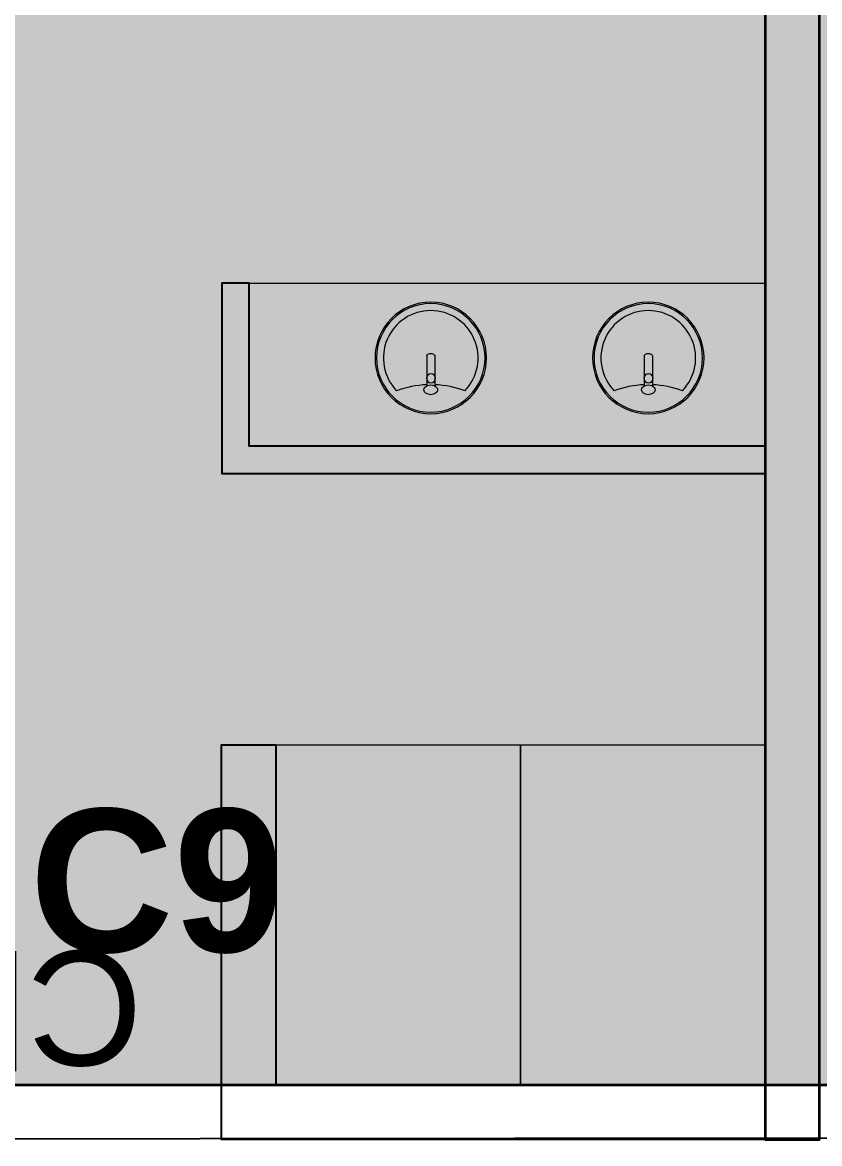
# Model space of a CAD drawing. Header units: millimetres. Extents: x -100356 to 314685, y 446 to 1273965.
# Drawn here: x 74159 to 77091, y 817353 to 821475 of the extents above; entities that cross this region are included whole.
import ezdxf

# ---------------------------------------------------------------- set-up
doc = ezdxf.new("R2010")
doc.units = ezdxf.units.MM
doc.linetypes.add('Dash', pattern=[6, 3, -3])
for name, color, linetype, lineweight in [('20180221 BF$0$TUONG 2', 2, 'Continuous', 25), ('@ color hatch', 7, 'Continuous', 13), ('A.Concrete', 7, 'Continuous', 25), ('A1 - dp$0$FURNITURE', 8, 'Continuous', 5), ('luoicot', 30, 'Continuous', 13), ('M-_SANIFIXR_E', 7, 'Continuous', 9), ('TEXT', 6, 'Continuous', 20), ('Text 35', 250, 'Continuous', 15), ('TUONG 2', 2, 'Continuous', 35)]:
    doc.layers.add(name, color=color, linetype=linetype, lineweight=lineweight)
doc.styles.add('ARIAL', font='Font - TrueType - Arial Bold.ttf')
doc.styles.add('VnArial', font='Font - TrueType - Arial.ttf')

# ---------------------------------------------------------------- blocks, each defined once
blk = doc.blocks.new('A$C60262ED2')
at = {"layer": 'Text 35', "ltscale": 1000, "style": 'ARIAL'}
blk.add_text('C9', height=525, dxfattribs=at).set_placement((49353.2, 34973.5, 0))
blk = doc.blocks.new('column')
at = {"layer": 'luoicot', "ltscale": 0.5}
blk.add_blockref('A$C60262ED2', (-47108.6, -40383.9, 0), dxfattribs=at)

msp = doc.modelspace()

# ---------------------------------------------------------------- hatches: boundary and pattern name
at = {"layer": '@ color hatch', "ltscale": 0.5}
msp.add_hatch(color=61, dxfattribs=at).paths.add_polyline_path([(71540.8, 825127.9), (81540.9, 825127.9), (81540.9, 817568.4), (71540.8, 817568.4)])

# ---------------------------------------------------------------- linework, layer by layer
at = {"elevation": 0}
msp.add_lwpolyline([(38915.7, 824968.4), (71340.7, 825068.4), (71340.7, 817368.4), (81751.9, 817379.5), (81751.9, 814668.3), (71941.7, 814668.3), (71941.7, 801968.3), (54048.7, 801968.3), (54048.7, 803693.4), (59640.5, 803693.4), (70440.9, 803693.4), (70440.9, 808744.1), (63470.9, 808744.1), (63540.8, 820868.3), (62229.8, 820868.3), (62190.5, 820868.3), (62190.5, 823468.4), (46440.9, 823465.3), (46442.4, 815748.2), (42240.9, 815840.4), (42270.7, 823465.3), (38915.9, 823468.4)], close=True, dxfattribs=at)
at = {"layer": '20180221 BF$0$TUONG 2', "ltscale": 0.5, "elevation": 0}
msp.add_lwpolyline([(74890.9, 822117.2), (76890.9, 822116.3), (76890.9, 820418.4)], dxfattribs=at)
at = {"layer": '20180221 BF$0$TUONG 2', "ltscale": 0.5}
for points in [[(76890.9, 819916.3), (74993, 819916.3), (74993, 820516.3), (74893, 820516.3), (74893, 819916.3), (74893, 819816.3), (76890.9, 819816.3)], [(76890.9, 817568.4), (76890.9, 817368.4), (74890.9, 817368.4), (74890.9, 818818.4), (75090.9, 818818.4), (75090.9, 817568.4)]]:
    msp.add_lwpolyline(points, close=True, dxfattribs=at)
at = {"layer": '@ color hatch', "color": 250, "linetype": 'Dash', "ltscale": 10, "const_width": 10, "elevation": 0}
msp.add_lwpolyline([(71540.8, 825127.9), (81540.9, 825127.9), (81540.9, 817568.4), (71540.8, 817568.4)], close=True, dxfattribs=at)
at = {"layer": 'A1 - dp$0$FURNITURE'}
for points in [[(76890.9, 819916.3), (74993, 819916.3), (74993, 820516.3), (76890.9, 820516.3)], [(75090.9, 818818.4), (75990.9, 818818.4), (75990.9, 817568.4), (75090.9, 817568.4)], [(75990.9, 818818.4), (76890.9, 818818.4), (76890.9, 817568.4), (75990.9, 817568.4)]]:
    msp.add_lwpolyline(points, close=True, dxfattribs=at)
at = {"layer": 'M-_SANIFIXR_E', "color": 8}
for p, q in [((75645.9, 820248.5), (75645.9, 820138.4)), ((75675.9, 820248.5), (75675.9, 820138.4)), ((76445.9, 820248.5), (76445.9, 820138.4)), ((76475.9, 820248.5), (76475.9, 820138.4))]:
    msp.add_line(p, q, dxfattribs=at)
for centre, radius, start, end in [((75660.9, 820241.2), 205, 0, 180), ((75660.9, 820241.2), 199.5, 90, 270), ((75660.9, 820241.2), 199.5, 270, 90), ((76460.9, 820241.2), 205, 0, 180), ((76460.9, 820241.2), 199.5, 90, 270), ((76460.9, 820241.2), 199.5, 270, 90), ((75660.9, 820241.2), 174.1, 90, 223.7878), ((75660.9, 820241.2), 174.1, 316.2122, 90), ((76460.9, 820241.2), 174.1, 90, 223.7878), ((76460.9, 820241.2), 174.1, 316.2122, 90), ((75660.9, 820241.2), 205, 180, 0), ((76460.9, 820241.2), 205, 180, 0), ((75661.7, 820166.3), 16.8, 90, 270), ((75661.7, 820166.3), 16.8, 270, 90), ((76461.7, 820166.3), 16.8, 90, 270), ((76461.7, 820166.3), 16.8, 270, 90), ((75660.9, 819777.2), 365.7, 92.3505, 110.0942), ((75660.9, 819777.2), 365.7, 69.9058, 87.6495), ((76460.9, 819777.2), 365.7, 92.3505, 110.0942), ((76460.9, 819777.2), 365.7, 69.9058, 87.6495)]:
    msp.add_arc(centre, radius, start, end, dxfattribs=at)
at = {"layer": 'M-_SANIFIXR_E', "color": 8, "extrusion": (0, 0, -1)}
for centre, major_axis, ratio, start_param, end_param in [((75660.9, 820248.5), (-15, 0), 0.57735, 0, 3.141593), ((76460.9, 820248.5), (-15, 0), 0.57735, 0, 3.141593), ((75660.9, 820124), (-25, 0), 0.72, 0, 3.141593), ((76460.9, 820124), (-25, 0), 0.72, 0, 3.141593), ((75660.9, 820124), (-25, 0), 0.72, 3.141593, 6.283185), ((76460.9, 820124), (-25, 0), 0.72, 3.141593, 6.283185)]:
    msp.add_ellipse(centre, major_axis=major_axis, ratio=ratio, start_param=start_param, end_param=end_param, dxfattribs=at)
at = {"layer": 'TUONG 2', "ltscale": 0.5}
msp.add_lwpolyline([(76891, 825128), (76890.9, 817368.4), (77090.9, 817368.4), (77091, 825128)], close=True, dxfattribs=at)

# ---------------------------------------------------------------- block references
at = {"layer": 'A.Concrete'}
msp.add_blockref('column', (71940.7, 823468.3, 0), dxfattribs=at)

# ---------------------------------------------------------------- texts
at = {"layer": 'TEXT', "style": 'VnArial'}
msp.add_text('Changing', height=420, rotation=180, dxfattribs=at).set_placement((74601.4, 818061, 0))

doc.saveas('drawing.dxf')
